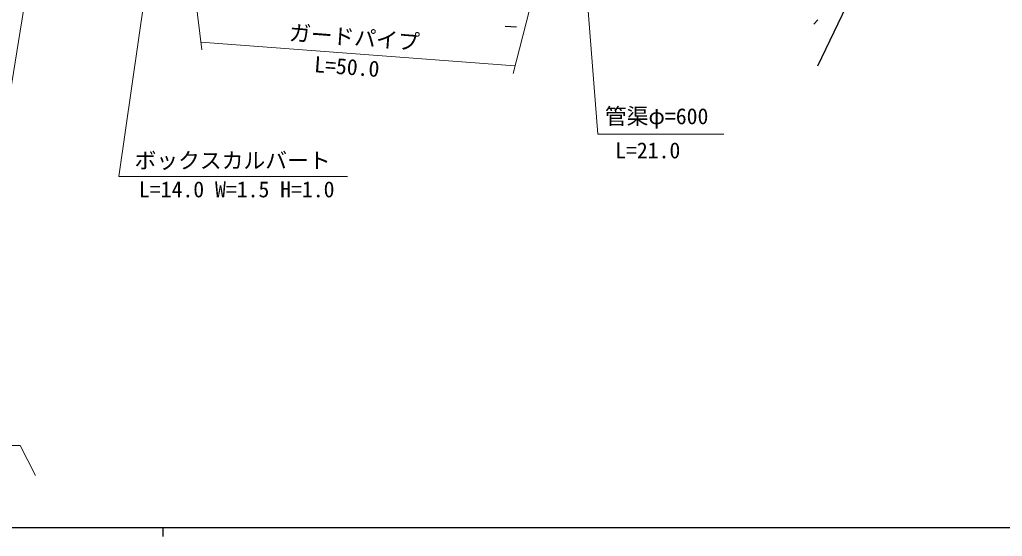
# Model space of a CAD drawing. Units: millimetres at full size, sheet at 1:1000, with parts at other scales. Extents: x 40000 to 680000, y 20000 to 380000.
# Drawn here: x 251556 to 364359, y 204000 to 263281 of the extents above; entities that cross this region are included whole.
import ezdxf
from ezdxf.enums import TextEntityAlignment as Align

# ---------------------------------------------------------------- set-up
doc = ezdxf.new("R2010")
doc.units = ezdxf.units.MM
doc.header["$LTSCALE"] = 1000
for name, color, linetype, lineweight in [('M-BGD', 7, 'Continuous', 25), ('M-BMK-SRVR', 3, 'Continuous', 25), ('M-STR-HTXT', 7, 'Continuous', 13), ('M-TTL-BAND', 7, 'Continuous', 25)]:
    doc.layers.add(name, color=color, linetype=linetype, lineweight=lineweight)
doc.styles.add('ＭＳ ゴシック', font='')
doc.styles.get('ＭＳ ゴシック').set_extended_font_data('MS Gothic')

msp = doc.modelspace()

# ---------------------------------------------------------------- linework, layer by layer
at = {"layer": 'M-BGD'}
for p, q in [((343177, 263277), (342709, 262778)), ((308570, 262418), (307306, 262512))]:
    msp.add_line(p, q, dxfattribs=at)
at = {"layer": 'M-BGD', "lineweight": 13}
for p, q in [((249099, 214404), (251599, 214404)), ((251599, 214404), (253382, 210976))]:
    msp.add_line(p, q, dxfattribs=at)
at = {"layer": 'M-BMK-SRVR'}
msp.add_line((343167, 257972), (358079, 289234), dxfattribs=at)
at = {"layer": 'M-STR-HTXT'}
for p, q in [((262934, 245279), (270482, 297583)), ((267986, 297257), (272455, 259816)), ((250034, 252243), (257092, 295412)), ((314732, 290362), (317939, 250136)), ((308188, 257100), (314376, 281024)), ((272348, 260716), (308415, 257976)), ((317939, 250136), (332378, 250136)), ((262934, 245279), (289182, 245279))]:
    msp.add_line(p, q, dxfattribs=at)
at = {"layer": 'M-TTL-BAND'}
for p, q in [((40000, 205000), (579000, 205000)), ((268000, 205000), (268000, 204000))]:
    msp.add_line(p, q, dxfattribs=at)

# ---------------------------------------------------------------- texts
at = {"layer": 'M-STR-HTXT', "style": 'ＭＳ ゴシック'}
for s, p in [('ガードパイプ', (282387, 260363)), ('L=50.0', (285279, 256713))]:
    msp.add_text(s, height=1833, rotation=355.656, dxfattribs=at).set_placement(p, align=Align.BOTTOM_LEFT)
for s, p in [('管渠φ=600', (318732, 250737)), ('ボックスカルバート', (264746, 245658)), ('L=21.0', (319909, 246819)), ('L=14.0 W=1.5 H=1.0', (265254, 242345))]:
    msp.add_text(s, height=1833, dxfattribs=at).set_placement(p, align=Align.BOTTOM_LEFT)

doc.saveas('drawing.dxf')
